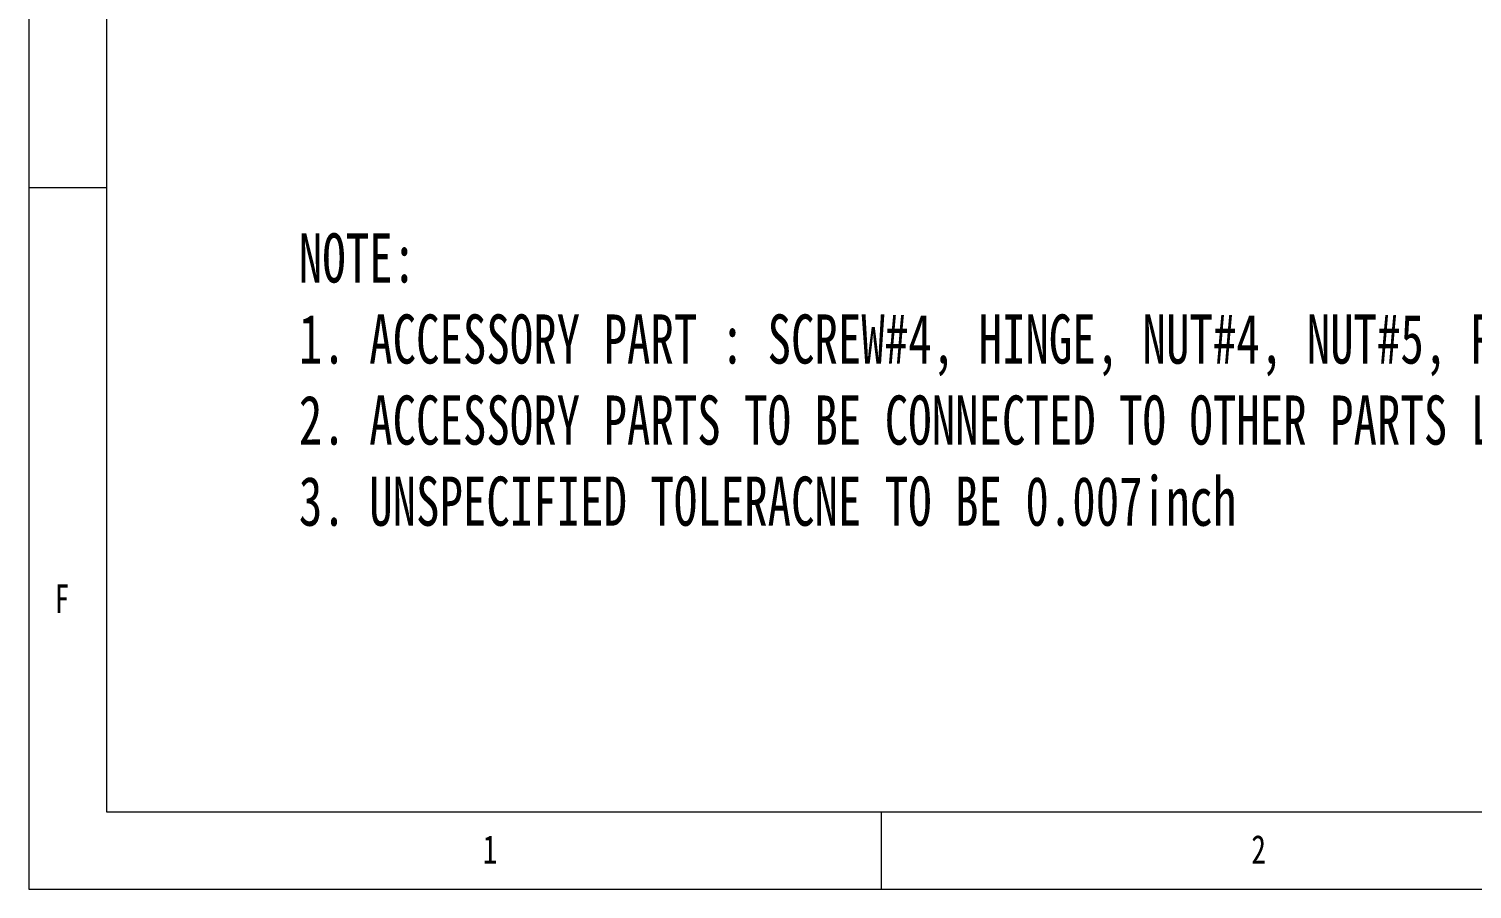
# Paper-space layout '시트2-ENG' of a CAD drawing. Header units: inches. Extents: x 0.2 to 16.3, y 0.2 to 11.5.
# Drawn here: x 0.197 to 3.862, y 0.197 to 2.383 of the extents above; entities that cross this region are included whole.
import ezdxf

# ---------------------------------------------------------------- set-up
doc = ezdxf.new("R2010")
doc.units = ezdxf.units.IN
doc.header["$MEASUREMENT"] = 0
doc.linetypes.add('CENTERX2', pattern=[0.8, 0.5, -0.1, 0.1, -0.1])
doc.layers.add('CENTER_LINE', color=7, linetype='CENTERX2')
doc.styles.add('SLDTEXTSTYLE0', font='TXT', dxfattribs={"width": 0.7})
doc.styles.add('SLDTEXTSTYLE3', font='TXT', dxfattribs={"width": 0.75})

# ---------------------------------------------------------------- blocks, each defined once
blk = doc.blocks.new('SW_NOTE_0_13')
at = {"layer": 'CENTER_LINE', "color": 0, "char_height": 0.125, "attachment_point": 1, "style": 'SLDTEXTSTYLE0'}
for s, insert in [('NOTE:', (0, 0.1611)), ('1. ACCESSORY PART : SCREW#4, HINGE, NUT#4, NUT#5, ROD END TIP SUS.', (0, -0.0449)), ('2. ACCESSORY PARTS TO BE CONNECTED TO OTHER PARTS LIKE THE  FIXED PARTS.', (0, -0.2509)), ('3. UNSPECIFIED TOLERACNE TO BE 0.007inch', (0, -0.457))]:
    blk.add_mtext(s, dxfattribs=dict(at, insert=insert))

psp = doc.layouts.new('시트2-ENG')

# ---------------------------------------------------------------- linework, layer by layer
at = {"color": 7, "linetype": 'Continuous', "lineweight": 18}
for p, q in [((0.1969, 11.4961), (0.1969, 0.1969)), ((0.3937, 11.2992), (0.3937, 0.3937)), ((0.3937, 1.9792), (0.1969, 1.9792)), ((0.3937, 0.3937), (16.1516, 0.3937)), ((2.3622, 0.1969), (2.3622, 0.3937)), ((0.1969, 0.1969), (16.3386, 0.1969))]:
    psp.add_line(p, q, dxfattribs=at)

# ---------------------------------------------------------------- block references
at = {"layer": 'CENTER_LINE'}
psp.add_blockref('SW_NOTE_0_13', (0.8826, 1.7025), dxfattribs=at)

# ---------------------------------------------------------------- texts
at = {"color": 7, "linetype": 'Continuous', "lineweight": 0, "char_height": 0.0729, "attachment_point": 1, "style": 'SLDTEXTSTYLE3'}
for s, insert in [('F', (0.2625, 0.9712)), ('1', (1.3495, 0.3344)), ('2', (3.3016, 0.3344))]:
    psp.add_mtext(s, dxfattribs=dict(at, insert=insert))

doc.saveas('drawing.dxf')
